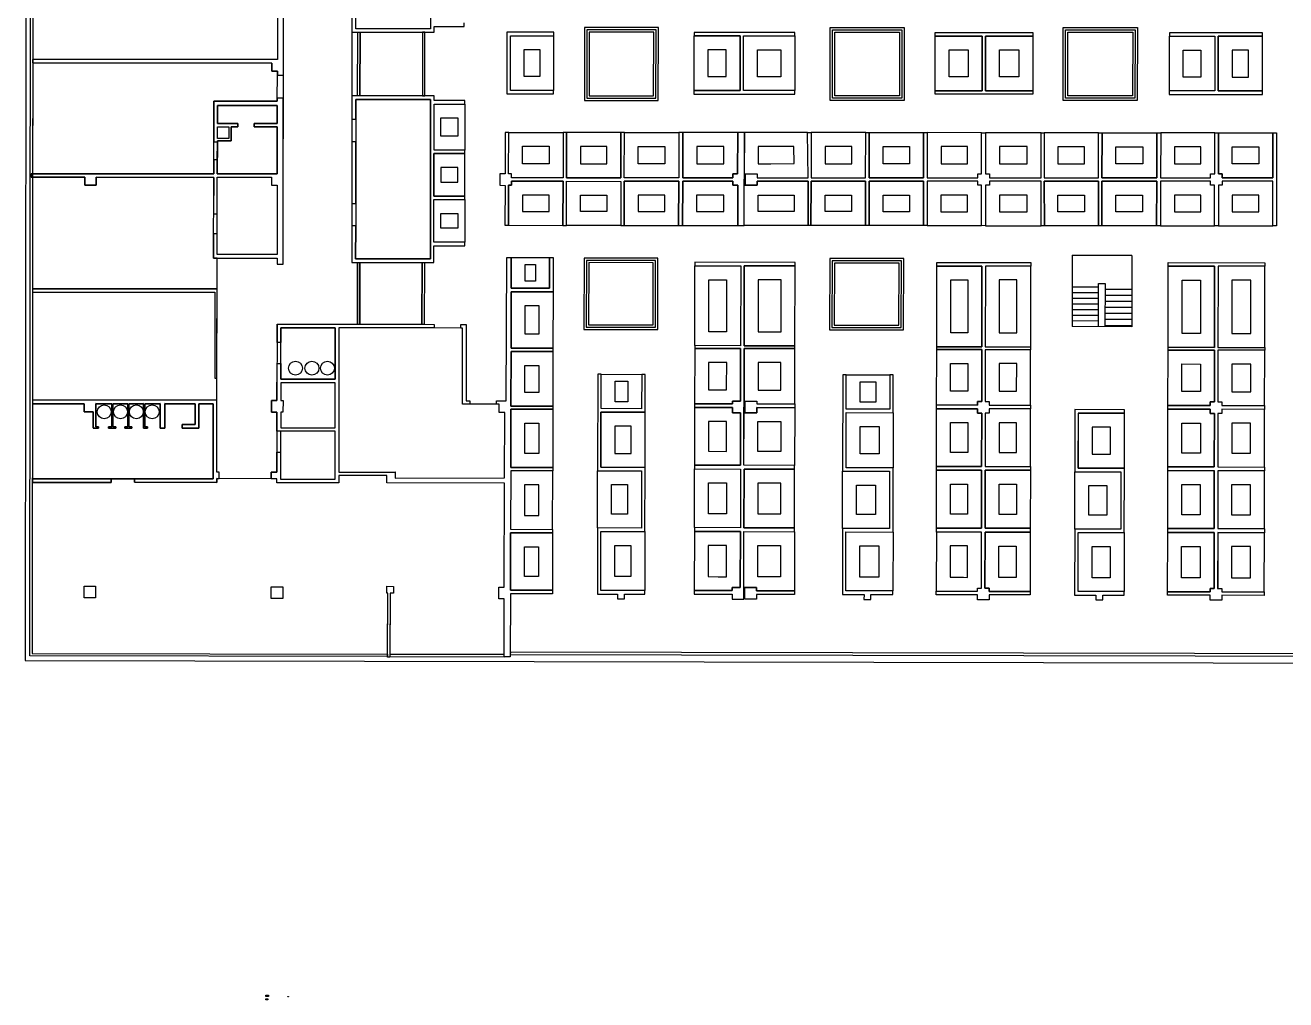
# Model space of a CAD drawing. Header units: millimetres. Extents: x -730 to 9529, y 13 to 7264.
# Drawn here: x -730 to 4708, y 13 to 4218 of the extents above; entities that cross this region are included whole.
import ezdxf

# ---------------------------------------------------------------- set-up
doc = ezdxf.new("R2010")
doc.units = ezdxf.units.MM
for name, color, linetype in [('0_VOID', 7, 'Continuous'), ('Coffee', 3, 'Continuous'), ('Curtain wall', 4, 'Continuous'), ('Floor', 3, 'Continuous'), ('Furniture', 2, 'Continuous'), ('Labs', 5, 'Continuous'), ('Meeting rooms', 1, 'Continuous'), ('Offices', 1, 'Continuous'), ('Railings', 2, 'Continuous'), ('Stairs', 2, 'Continuous'), ('Storage', 40, 'Continuous'), ('Toilets', 40, 'Continuous'), ('Walls', 6, 'Continuous')]:
    doc.layers.add(name, color=color, linetype=linetype)

msp = doc.modelspace()

# ---------------------------------------------------------------- linework, layer by layer
at = {"layer": '0_VOID'}
for points in [[(714.3, 4187.6), (984.2, 4187), (983.6, 3912.7), (714, 3912.7)], [(1702.3, 3912.7), (1980.3, 3912.7), (1980.9, 4187.7), (1703, 4187.7)], [(3041.6, 4187.7), (3041, 3912.7), (2762.2, 3912.7), (2762.8, 4187.7)], [(3767.1, 4187.7), (4047.3, 4187.8), (4047, 3912.7), (3766.8, 3912.7)], [(982, 3194.4), (981.4, 2926.6), (712.9, 2926.9), (713.2, 3194.7)], [(1978.7, 3192.9), (1700.8, 3193.3), (1700.2, 2925.5), (1978.1, 2925.1)], [(3039.4, 3191.4), (2760.6, 3191.7), (2760, 2924), (3038.8, 2923.6)]]:
    msp.add_lwpolyline(points, close=True, dxfattribs=at)
at = {"layer": 'Coffee'}
msp.add_lwpolyline([(82.4, 3212.4), (83, 3561.1), (-423.5, 3561.9), (-423.6, 3526.9), (-473.6, 3526.9), (-473.5, 3561.5), (-698.2, 3561.9), (-698.6, 3080.4), (97.7, 3080.4), (97.7, 3212.4)], close=True, dxfattribs=at)
at = {"layer": 'Curtain wall'}
for points in [[(-697.3, 4543.7), (-700, 1507.2), (833.1, 1504.2), (833.1, 1494.2), (-710.1, 1497.3), (-707.3, 4543.8), (-697.3, 4543.8)], [(843.1, 1504.2), (843.1, 1494.2), (1336, 1493.3), (1336, 1503.3)]]:
    msp.add_lwpolyline(points, close=True, dxfattribs=at)
at = {"layer": 'Floor'}
msp.add_lwpolyline([(8428.4, 5953.2), (8159.2, 5953.2), (8159.2, 5639.7), (647.9, 5648.9), (647.9, 6956.2), (388.3, 6956), (388.3, 5584.2), (-726.4, 5585.9), (-730.1, 1477.3), (9519.2, 1457.3), (9528.5, 5577.4), (8430.6, 5578.3)], close=True, dxfattribs=at)
at = {"layer": 'Furniture'}
for points in [[(1362.8, 4172.4), (1549.4, 4172.4), (1549.4, 3936.3), (1362.8, 3936.3)], [(2154.4, 3936.5), (2353.9, 3936.5), (2353.9, 4171.7), (2154.4, 4171.7)], [(2368.9, 4171.7), (2589.2, 4171.7), (2589.2, 3935.5), (2368.9, 3935.5)], [(3397.6, 3935.1), (3195.6, 3935.1), (3195.6, 4171.1), (3397.6, 4171.1)], [(3412.9, 4170.9), (3615.8, 4170.9), (3615.8, 3934.8), (3412.9, 3934.8)], [(4205.3, 4170.4), (4401.2, 4170.4), (4401.2, 3934.2), (4205.3, 3934.2)], [(4416.2, 3934.2), (4607.2, 3934.2), (4607.2, 4170.1), (4416.2, 4170.1)], [(1422.8, 4112.4), (1489.4, 4112.4), (1489.4, 3996.3), (1422.8, 3996.3)], [(2214.4, 3996.5), (2293.9, 3996.5), (2293.9, 4111.7), (2214.4, 4111.7)], [(2428.9, 4111.7), (2529.2, 4111.7), (2529.2, 3995.5), (2428.9, 3995.5)], [(3337.6, 3995.1), (3255.6, 3995.1), (3255.6, 4111.1), (3337.6, 4111.1)], [(3472.9, 4110.9), (3555.8, 4110.9), (3555.8, 3994.8), (3472.9, 3994.8)], [(4265.3, 4110.4), (4341.2, 4110.4), (4341.2, 3994.2), (4265.3, 3994.2)], [(4476.2, 3994.2), (4547.2, 3994.2), (4547.2, 4110.1), (4476.2, 4110.1)], [(1166.3, 3678.9), (1033.3, 3678.9), (1033.3, 3877.6), (1166.3, 3877.6)], [(1136.3, 3738.9), (1063.3, 3738.9), (1063.3, 3817.6), (1136.3, 3817.6)], [(1355.5, 3755.4), (1590.5, 3755.3), (1590, 3559.4), (1367.1, 3559.4), (1367.1, 3576.9), (1355.1, 3576.9)], [(1605, 3559.4), (1839, 3559.4), (1839.5, 3755.1), (1605.5, 3755.2)], [(1854.5, 3755), (2089.5, 3754.9), (2089, 3559.4), (1854, 3559.4)], [(2321.9, 3576.9), (2343.1, 3576.9), (2343.5, 3754.7), (2106.5, 3754.9), (2106, 3559.4), (2321.9, 3559.4)], [(2372.1, 3754.7), (2371.9, 3576.9), (2426.9, 3576.8), (2426.9, 3559.4), (2646.9, 3559.4), (2645.1, 3754.3)], [(2660.5, 3559.4), (2895.1, 3559.4), (2895.5, 3754.3), (2660.5, 3754.3)], [(2910.5, 3754.3), (3145.1, 3754.3), (3145.1, 3559.4), (2910.5, 3559.4)], [(3160.5, 3754.1), (3160.1, 3559.4), (3379.6, 3559.1), (3379.6, 3576.9), (3395.1, 3576.9), (3395.2, 3753.9)], [(3412.4, 3753.9), (3412.4, 3576.9), (3429.6, 3576.9), (3429.6, 3559.4), (3643.5, 3559.4), (3652.1, 3559.4), (3652.4, 3753.8)], [(3664.6, 3559.4), (3899.6, 3559.4), (3899.8, 3753.6), (3665.1, 3753.7)], [(3915.1, 3753.6), (4150.8, 3753.4), (4150.6, 3559.4), (3914.6, 3559.4)], [(4168, 3753.4), (4167.7, 3559.4), (4383.2, 3559.4), (4383.3, 3576.9), (4400.8, 3576.9), (4401, 3753.2)], [(4651.8, 3559.4), (4433.3, 3559.4), (4433.3, 3576.9), (4416.8, 3576.9), (4416.9, 3753.2), (4651.8, 3753)], [(1032.9, 3480.4), (1166.3, 3480.2), (1166.3, 3663.9), (1033.2, 3664)], [(1415.4, 3695.4), (1530.4, 3695.3), (1530.2, 3619.5), (1427.2, 3619.7), (1415.2, 3619.7), (1415.2, 3636.9)], [(1665, 3619.4), (1779.5, 3619.4), (1779.5, 3695.1), (1665, 3695.1)], [(1914.5, 3695), (2029, 3695), (2029, 3619.4), (1914.5, 3619.4)], [(2283.2, 3619.2), (2283.2, 3636.9), (2283.4, 3694.7), (2166.5, 3694.8), (2166.5, 3619.3), (2262, 3619.2)], [(2432.1, 3694.6), (2432, 3636.8), (2432, 3619.9), (2486.9, 3619.9), (2586.3, 3620.9), (2585.6, 3694.4)], [(2720.5, 3619.4), (2835.5, 3619.4), (2835.5, 3694.3), (2720.5, 3694.3)], [(2970.5, 3694.3), (3085.1, 3694.3), (3085.1, 3619.4), (2970.5, 3619.4)], [(3220.5, 3694), (3220.5, 3619.4), (3319.6, 3619.4), (3335.1, 3619.4), (3335.1, 3636.9), (3335.2, 3694)], [(3472.4, 3693.9), (3472.4, 3636.9), (3472.4, 3619.4), (3489.6, 3619.4), (3592.2, 3619.4), (3592.2, 3693.8)], [(3724.6, 3619.4), (3839.8, 3619.4), (3839.8, 3693.6), (3724.6, 3693.6)], [(3975.1, 3693.6), (4090.6, 3693.6), (4090.6, 3619.4), (3975.1, 3619.4)], [(4228, 3693.3), (4228, 3619.3), (4323.3, 3619.2), (4340.8, 3619.2), (4340.8, 3636.9), (4340.8, 3693.3)], [(4591.8, 3619.4), (4493.3, 3619.4), (4476.8, 3619.4), (4476.8, 3636.8), (4476.9, 3693.2), (4591.8, 3693.2)], [(1063, 3540.3), (1136.3, 3540.3), (1136.3, 3603.9), (1063.1, 3603.9)], [(1367.1, 3544.4), (1367, 3526.9), (1355, 3526.9), (1354.5, 3354.4), (1589.5, 3354.2), (1589.9, 3544.4)], [(1605, 3544.4), (1839, 3543.8), (1838.9, 3354.1), (1604.5, 3354.2)], [(2089, 3544.4), (1854, 3544.4), (1853.5, 3354), (2088.5, 3353.9)], [(2105.5, 3353.9), (2344, 3353.7), (2344.3, 3526.9), (2321.8, 3526.9), (2321.9, 3544.4), (2106, 3544.4)], [(2371.8, 3526.9), (2426.8, 3526.9), (2426.9, 3544.4), (2646.9, 3544.4), (2646.6, 3353.5), (2371.6, 3353.7)], [(2660, 3545), (2895, 3544.4), (2894.5, 3353.3), (2659.5, 3353.5)], [(2910.2, 3544.4), (3145, 3544.4), (3144.5, 3353.1), (2910.2, 3353.1)], [(3160, 3544.4), (3159.9, 3353.1), (3394.5, 3353), (3394.5, 3526.9), (3379.6, 3526.9), (3379.6, 3544.4)], [(3652.1, 3544.4), (3429.6, 3544.7), (3429.6, 3526.9), (3412.1, 3526.9), (3412, 3352.9), (3651.9, 3352.6)], [(3664.6, 3544.4), (3899.6, 3544.4), (3899.1, 3352.6), (3666.4, 3352.8)], [(3914.6, 3544.4), (4150.6, 3544.4), (4150.1, 3352.4), (3914.6, 3352.4)], [(4167.7, 3544.4), (4167.6, 3352.4), (4400.5, 3352.2), (4400.7, 3526.9), (4383.2, 3526.9), (4383.2, 3544.4)], [(4433.2, 3544.4), (4433.2, 3526.9), (4416.8, 3526.9), (4416.6, 3352.2), (4651.6, 3352), (4651.8, 3544.4)], [(1427.1, 3484.4), (1415, 3484.4), (1414.9, 3466.8), (1414.9, 3414.2), (1529.5, 3414), (1529.5, 3484.4)], [(1665, 3484.4), (1778.5, 3484.4), (1778.5, 3414.1), (1665, 3414.1)], [(2029, 3484.4), (1913.5, 3484.4), (1913.5, 3414), (2029, 3414)], [(2166, 3484.8), (2165.9, 3413.8), (2284.1, 3413.7), (2284.2, 3466.9), (2284.2, 3484.5), (2261.8, 3484.5)], [(2431.8, 3466.9), (2431.8, 3484.4), (2486.8, 3484.4), (2586.7, 3484.4), (2586.6, 3413.6), (2431.7, 3413.8)], [(2720, 3484.4), (2834.5, 3484.4), (2834.5, 3413.3), (2720, 3413.3)], [(2970.2, 3484.4), (3084.5, 3484.4), (3084.5, 3413.1), (2970.2, 3413.1)], [(3219.9, 3484.4), (3219.7, 3413.1), (3334.5, 3413.1), (3334.5, 3466.9), (3334.5, 3484.4), (3319.6, 3484.4)], [(3592.1, 3484.5), (3489.6, 3484.6), (3472, 3484.6), (3472, 3466.9), (3472, 3412.9), (3592, 3412.8)], [(3724.6, 3484.4), (3839.1, 3484.4), (3839.1, 3412.6), (3724.6, 3412.6)], [(3974.6, 3484.4), (4090.1, 3484.4), (4090.1, 3412.4), (3974.6, 3412.4)], [(4227.7, 3484.4), (4227.6, 3412.3), (4340.5, 3412.3), (4340.5, 3467), (4340.5, 3484.4), (4323.2, 3484.4)], [(4493.2, 3484.4), (4476.7, 3484.4), (4476.7, 3466.8), (4476.7, 3412.2), (4591.7, 3412.1), (4591.7, 3484.4)], [(1033, 3465.2), (1165.9, 3465.2), (1165.9, 3281.4), (1033, 3281.4)], [(1063, 3405.2), (1135.9, 3405.2), (1135.9, 3341.4), (1063, 3341.4)], [(1366.1, 3216.1), (1531.9, 3215.8), (1531.6, 3082.8), (1365.9, 3083.1)], [(1426.1, 3186), (1471.8, 3185.9), (1471.7, 3112.9), (1425.9, 3113)], [(2158.6, 3179.8), (2356.4, 3179.6), (2355.7, 2835.1), (2157.9, 2835.6)], [(2371, 2835.1), (2589.9, 2834.6), (2590.6, 3179.3), (2371.4, 3179.7)], [(3202.5, 3178.9), (3396.6, 3178.9), (3396.2, 2830.1), (3201.8, 2830.4)], [(3411.2, 2829.9), (3607.5, 2830.1), (3607.5, 3178.8), (3411.6, 3178.9)], [(4200.2, 3178.4), (4400.1, 3178.2), (4399.8, 2827.9), (4199.5, 2828.3)], [(4414.8, 2827.9), (4616.5, 2827.5), (4617, 3178.1), (4415.3, 3178.2)], [(2218.6, 3119.8), (2295.7, 3119.8), (2295.7, 2895.1), (2218.6, 2895.1)], [(2431, 2895.1), (2530.6, 2895.1), (2530.6, 3119.3), (2431, 3119.3)], [(3262.5, 3118.9), (3336.2, 3118.9), (3336.2, 2890.1), (3262.5, 2890.1)], [(3471.2, 2890.1), (3547.5, 2890.1), (3547.5, 3118.8), (3471.2, 3118.8)], [(4260.2, 3117.7), (4339.8, 3117.7), (4339.8, 2887.9), (4260.2, 2887.9)], [(4474.8, 2887.9), (4557, 2887.9), (4557, 3118.1), (4474.8, 3118.1)], [(1546.2, 2824.6), (1366, 2825), (1366, 3067.9), (1546.6, 3067.7)], [(1486.2, 2884.6), (1426, 2884.6), (1426, 3007.9), (1486.2, 3007.9)], [(1365.7, 2810), (1546.1, 2809.6), (1545.7, 2573.6), (1365.3, 2574)], [(2355.9, 2823.1), (2157.9, 2823.4), (2157.5, 2584.5), (2320.6, 2584.1), (2320.7, 2595.8), (2355.6, 2595.7)], [(2370.9, 2823.1), (2370.7, 2595.7), (2425.7, 2595.6), (2425.6, 2583.9), (2589.5, 2583.6), (2589.9, 2822.6)], [(3395.9, 2594.2), (3378.4, 2594.2), (3378.4, 2579), (3201.4, 2579.3), (3201.8, 2818.3), (3396.2, 2818)], [(3411.2, 2817.8), (3410.9, 2594.2), (3428.4, 2594.2), (3428.4, 2578.9), (3606.4, 2578.5), (3606.8, 2817.5)], [(4199.5, 2816.3), (4400, 2815.9), (4399.5, 2592.8), (4382, 2592.8), (4382, 2577.1), (4199.1, 2577.3)], [(1425.7, 2750), (1485.7, 2750), (1485.7, 2633.6), (1425.7, 2633.6)], [(2295.9, 2763.2), (2217.8, 2763.3), (2217.6, 2644.4), (2260.7, 2644.3), (2295.7, 2644.3), (2295.7, 2655.8)], [(2430.9, 2762.9), (2430.9, 2655.6), (2430.9, 2643.9), (2485.7, 2643.8), (2529.6, 2643.7), (2529.9, 2762.7)], [(3336, 2654.3), (3336, 2639.1), (3318.5, 2639.1), (3261.5, 2639.2), (3261.7, 2758.2), (3336.1, 2758.1)], [(3471.1, 2757.7), (3471, 2654.1), (3471, 2638.8), (3488.4, 2638.8), (3546.5, 2638.7), (3546.7, 2757.6)], [(4259.4, 2756.2), (4339.7, 2756), (4339.6, 2652.9), (4339.6, 2637.2), (4322.1, 2637.2), (4259.2, 2637.3)], [(4474.9, 2652.6), (4474.9, 2636.7), (4492.1, 2636.7), (4556.2, 2636.6), (4556.4, 2755.6), (4474.8, 2755.8)], [(1754.4, 2711.7), (1929.3, 2711.4), (1929, 2563.4), (1754, 2563.7)], [(1814.4, 2681.7), (1869, 2681.7), (1869, 2593.4), (1814.4, 2593.4)], [(2811.6, 2709.6), (2999.5, 2709.2), (2999.2, 2561.2), (2811.3, 2561.6)], [(2871.5, 2679.6), (2939.2, 2679.6), (2939.2, 2591.2), (2871.5, 2591.2)], [(1364.8, 2561), (1545.7, 2560.6), (1545.2, 2309.6), (1364.3, 2310)], [(2157.4, 2568.5), (2157, 2319.5), (2355.1, 2319.1), (2355.6, 2545.7), (2320.6, 2545.8), (2320.6, 2568.1)], [(2589.4, 2567.6), (2589, 2318.6), (2370.3, 2319.1), (2370.6, 2545.7), (2425.6, 2545.6), (2425.6, 2567.9)], [(3428.4, 2562.9), (3428.4, 2544.2), (3410.9, 2544.2), (3410.6, 2313.9), (3605.9, 2313.6), (3606.3, 2562.5)], [(4382, 2542.8), (4399.5, 2542.8), (4399, 2311.9), (4198.6, 2312.3), (4199, 2561.3), (4382, 2561)], [(4414.2, 2311.9), (4615.6, 2311.5), (4616, 2560.5), (4432, 2560.9), (4432, 2542.7), (4414.5, 2542.7)], [(1944, 2548.3), (1753.6, 2548.7), (1753.6, 2310.7), (1943.6, 2310.3)], [(2217.3, 2508.3), (2217.1, 2379.4), (2295.3, 2379.2), (2295.5, 2485.8), (2295.5, 2508.2), (2260.5, 2508.2)], [(2529.3, 2507.7), (2529.1, 2378.7), (2430.3, 2378.9), (2430.3, 2485.6), (2430.3, 2507.9), (2485.5, 2507.8)], [(2811.3, 2546.6), (3014.2, 2546.2), (3013.9, 2308.2), (2810.8, 2308.6)], [(3261.2, 2503.2), (3318.3, 2503.1), (3335.8, 2503.1), (3335.8, 2484.3), (3335.6, 2374.2), (3261, 2374.4)], [(3488.3, 2502.8), (3470.8, 2502.8), (3470.8, 2484.1), (3470.6, 2373.8), (3545.9, 2373.7), (3545.9, 2502.7)], [(3812.5, 2306.5), (4011.9, 2306.5), (4011.9, 2544.1), (3812.5, 2544.1)], [(1424.8, 2501), (1485.2, 2501), (1485.2, 2369.6), (1424.8, 2369.6)], [(1884, 2488.3), (1813.6, 2488.3), (1813.6, 2370.7), (1884, 2370.7)], [(2871.3, 2486.6), (2953.9, 2486.6), (2953.9, 2368.2), (2871.3, 2368.2)], [(3872.5, 2366.5), (3951.9, 2366.5), (3951.9, 2484.1), (3872.5, 2484.1)], [(4339.4, 2501), (4339.4, 2482.8), (4339.1, 2372), (4258.7, 2372.2), (4258.9, 2501.2), (4321.9, 2501.1)], [(4474.3, 2371.8), (4555.7, 2371.6), (4555.9, 2500.6), (4491.9, 2500.7), (4474.4, 2500.8), (4474.4, 2482.7)], [(1545.2, 2294.6), (1364.2, 2295), (1363.7, 2043), (1544.7, 2042.6)], [(1738.6, 2295.7), (1928.5, 2295.4), (1928, 2048.4), (1738.1, 2048.7)], [(2157, 2303.5), (2355.3, 2303.1), (2355, 2050.1), (2156.5, 2050.5)], [(2370, 2049.6), (2588.5, 2049.6), (2589, 2302.6), (2370.5, 2303.1)], [(2795.8, 2293.6), (2998.8, 2293.2), (2998.3, 2046.2), (2795.3, 2046.6)], [(3395.2, 2048.1), (3200.4, 2048.4), (3200.8, 2298.4), (3395.6, 2298)], [(3410.6, 2297.9), (3605.8, 2297.5), (3605.4, 2047.5), (3410.6, 2047.9)], [(3797.9, 2291.6), (3995.9, 2291.6), (3995.9, 2044.2), (3797.9, 2044.2)], [(4198.6, 2296.3), (4398.9, 2296.3), (4398.9, 2045.9), (4198.6, 2045.9)], [(4413.9, 2045.9), (4615.6, 2045.9), (4615.6, 2295.5), (4413.9, 2295.5)], [(1485.2, 2234.3), (1423.7, 2234.3), (1423.7, 2103), (1485.2, 2103)], [(1798.6, 2235.7), (1868, 2235.7), (1868, 2108.4), (1798.6, 2108.4)], [(2217, 2243.5), (2295, 2243.5), (2295, 2110.1), (2217, 2110.1)], [(2430, 2109.6), (2529, 2109.6), (2529, 2242.6), (2430, 2242.6)], [(2855.8, 2233.6), (2938.3, 2233.6), (2938.3, 2106.2), (2855.8, 2106.2)], [(3335.2, 2108), (3260.8, 2108), (3260.8, 2238.4), (3335.2, 2238.4)], [(3470.6, 2237.9), (3545.4, 2237.9), (3545.4, 2107.5), (3470.6, 2107.5)], [(3857.9, 2231.6), (3935.9, 2231.6), (3935.9, 2104.2), (3857.9, 2104.2)], [(4258.6, 2236.3), (4338.9, 2236.3), (4338.9, 2105.9), (4258.6, 2105.9)], [(4473.9, 2105.9), (4555.6, 2105.9), (4555.6, 2235.5), (4473.9, 2235.5)], [(1363.5, 2028.1), (1544.7, 2027.6), (1544.3, 1779.9), (1363.1, 1780.3)], [(1753.4, 2033.7), (1943.1, 2033.3), (1942.6, 1779.3), (1752.9, 1779.7)], [(2156.5, 2033.5), (2156, 1778.9), (2319.6, 1778.6), (2319.6, 1791.6), (2354.6, 1791.5), (2354.9, 2033.1)], [(2369.9, 2033.1), (2588.5, 2032.6), (2588, 1778), (2424.6, 1778.3), (2424.6, 1791.3), (2369.6, 1791.5)], [(2810.4, 2031.6), (3013.3, 2031.2), (3012.8, 1777.2), (2809.8, 1777.6)], [(3200.4, 2031.4), (3199.8, 1776.8), (3377.4, 1776.4), (3377.4, 1789.4), (3394.9, 1789.4), (3395.2, 2031)], [(3410.2, 2030.9), (3605.4, 2030.5), (3604.9, 1774.9), (3427.4, 1775.3), (3427.4, 1789.3), (3409.9, 1789.3)], [(3812, 2029.5), (4010.5, 2029.5), (4010.5, 1774.1), (3812, 1774.1)], [(4615.1, 2028.5), (4413.8, 2028.5), (4413.4, 1787.3), (4431, 1787.3), (4431, 1773.3), (4614.6, 1772.9)], [(1423.6, 1968), (1484.3, 1968), (1484.3, 1839.1), (1423.6, 1839.1)], [(1813.4, 1973.7), (1882.6, 1973.7), (1882.6, 1839.3), (1813.4, 1839.3)], [(2216.4, 1973.4), (2216.1, 1838.8), (2259.7, 1838.7), (2294.6, 1838.6), (2294.7, 1851.8), (2294.9, 1973.2)], [(2429.9, 1972.9), (2528.4, 1972.7), (2528.1, 1838.1), (2484.7, 1838.1), (2429.7, 1838.2), (2429.7, 1851.3)], [(2870.4, 1971.6), (2952.8, 1971.6), (2952.8, 1837.2), (2870.4, 1837.2)], [(3260.2, 1971.2), (3260, 1836.3), (3317.5, 1835.9), (3335, 1835.7), (3335, 1849.5), (3335.3, 1971.1)], [(3470.1, 1970.8), (3545.2, 1970.7), (3545, 1835.1), (3487.5, 1835.2), (3470, 1835.2), (3470, 1849.2)], [(3872, 1969.5), (3950.5, 1969.5), (3950.5, 1834.1), (3872, 1834.1)], [(4258, 1969.2), (4338.7, 1969), (4338.5, 1847.5), (4338.4, 1833.5), (4321.1, 1833.5), (4257.7, 1833.6)], [(4555, 1968.5), (4473.7, 1968.5), (4473.5, 1847.2), (4473.5, 1833.2), (4491.1, 1833.2), (4554.7, 1833)]]:
    msp.add_lwpolyline(points, close=True, dxfattribs=at)
msp.add_lwpolyline([(4414.5, 2592.7), (4432, 2592.7), (4432, 2576.9), (4616.1, 2576.5), (4616.5, 2815.5), (4414.8, 2815.9), (4414.9, 2592.7)], dxfattribs=at)
for points in [[(3201.3, 2563.4), (3378.4, 2563), (3378.4, 2544.2), (3395.9, 2544.2), (3395.6, 2314.1), (3200.9, 2314.5), (3201.3, 2563.4, -0.998174)], [(4198.1, 2029.3), (4398.8, 2028.9), (4398.4, 1787.3), (4381.1, 1787.4), (4381, 1773.4), (4197.6, 1773.7), (4198.1, 2029.3, -0.998174)]]:
    msp.add_lwpolyline(points, format="xyb", dxfattribs=at)
at = {"layer": 'Labs'}
for points in [[(316.3, 13.4), (308.4, 13.4), (308.4, 18.1), (316.3, 18.1), (316.3, 14.4)], [(314.2, 32.7), (319, 32.7), (319, 28.1), (308.5, 28.1), (308.5, 32.8), (310.7, 32.8), (310.7, 32.7), (312.6, 32.7)], [(402.8, 28.3), (405.3, 28.3), (405.3, 25.6), (402.8, 25.6)]]:
    msp.add_lwpolyline(points, close=True, dxfattribs=at)
at = {"layer": 'Meeting rooms'}
for points in [[(1362.8, 4172.4), (1549.4, 4172.4), (1549.4, 3936.3), (1362.8, 3936.3)], [(2154.4, 3936.5), (2353.9, 3936.5), (2353.9, 4171.7), (2154.4, 4171.7)], [(2368.9, 4171.7), (2589.2, 4171.7), (2589.2, 3935.5), (2368.9, 3935.5)], [(3397.6, 3935.1), (3195.6, 3935.1), (3195.6, 4171.1), (3397.6, 4171.1)], [(3412.9, 4170.9), (3615.8, 4170.9), (3615.8, 3934.8), (3412.9, 3934.8)], [(4205.3, 4170.4), (4401.2, 4170.4), (4401.2, 3934.2), (4205.3, 3934.2)], [(4416.2, 3934.2), (4607.2, 3934.2), (4607.2, 4170.1), (4416.2, 4170.1)], [(1166.3, 3678.9), (1033.3, 3678.9), (1033.3, 3877.6), (1166.3, 3877.6)], [(1355.5, 3755.4), (1590.5, 3755.3), (1590, 3559.4), (1367.1, 3559.4), (1367.1, 3576.9), (1355.1, 3576.9)], [(1605, 3559.4), (1839, 3559.4), (1839.5, 3755.1), (1605.5, 3755.2)], [(1854.5, 3755), (2089.5, 3754.9), (2089, 3559.4), (1854, 3559.4)], [(2321.9, 3576.9), (2343.1, 3576.9), (2343.5, 3754.7), (2106.5, 3754.9), (2106, 3559.4), (2321.9, 3559.4)], [(2372.1, 3754.7), (2371.9, 3576.9), (2426.9, 3576.8), (2426.9, 3559.4), (2646.9, 3559.4), (2645.1, 3754.3)], [(2660.5, 3559.4), (2895.1, 3559.4), (2895.5, 3754.3), (2660.5, 3754.3)], [(2910.5, 3754.3), (3145.1, 3754.3), (3145.1, 3559.4), (2910.5, 3559.4)], [(3160.5, 3754.1), (3160.1, 3559.4), (3379.6, 3559.1), (3379.6, 3576.9), (3395.1, 3576.9), (3395.2, 3753.9)], [(3412.4, 3753.9), (3412.4, 3576.9), (3429.6, 3576.9), (3429.6, 3559.4), (3643.5, 3559.4), (3652.1, 3559.4), (3652.4, 3753.8)], [(3664.6, 3559.4), (3899.6, 3559.4), (3899.8, 3753.6), (3665.1, 3753.7)], [(3915.1, 3753.6), (4150.8, 3753.4), (4150.6, 3559.4), (3914.6, 3559.4)], [(4168, 3753.4), (4167.7, 3559.4), (4383.2, 3559.4), (4383.3, 3576.9), (4400.8, 3576.9), (4401, 3753.2)], [(4651.8, 3559.4), (4433.3, 3559.4), (4433.3, 3576.9), (4416.8, 3576.9), (4416.9, 3753.2), (4651.8, 3753)], [(1032.9, 3480.4), (1166.3, 3480.2), (1166.3, 3663.9), (1033.2, 3664)], [(1367.1, 3544.4), (1367, 3526.9), (1355, 3526.9), (1354.5, 3354.4), (1589.5, 3354.2), (1589.9, 3544.4)], [(1605, 3544.4), (1839, 3543.8), (1838.9, 3354.1), (1604.5, 3354.2)], [(2089, 3544.4), (1854, 3544.4), (1853.5, 3354), (2088.5, 3353.9)], [(2105.5, 3353.9), (2344, 3353.7), (2344.3, 3526.9), (2321.8, 3526.9), (2321.9, 3544.4), (2106, 3544.4)], [(2371.8, 3526.9), (2426.8, 3526.9), (2426.9, 3544.4), (2646.9, 3544.4), (2646.6, 3353.5), (2371.6, 3353.7)], [(2660, 3545), (2895, 3544.4), (2894.5, 3353.3), (2659.5, 3353.5)], [(2910.2, 3544.4), (3145, 3544.4), (3144.5, 3353.1), (2910.2, 3353.1)], [(3160, 3544.4), (3159.9, 3353.1), (3394.5, 3353), (3394.5, 3526.9), (3379.6, 3526.9), (3379.6, 3544.4)], [(3652.1, 3544.4), (3429.6, 3544.7), (3429.6, 3526.9), (3412.1, 3526.9), (3412, 3352.9), (3651.9, 3352.6)], [(3664.6, 3544.4), (3899.6, 3544.4), (3899.1, 3352.6), (3666.4, 3352.8)], [(3914.6, 3544.4), (4150.6, 3544.4), (4150.1, 3352.4), (3914.6, 3352.4)], [(4167.7, 3544.4), (4167.6, 3352.4), (4400.5, 3352.2), (4400.7, 3526.9), (4383.2, 3526.9), (4383.2, 3544.4)], [(4433.2, 3544.4), (4433.2, 3526.9), (4416.8, 3526.9), (4416.6, 3352.2), (4651.6, 3352), (4651.8, 3544.4)], [(1033, 3465.2), (1165.9, 3465.2), (1165.9, 3281.4), (1033, 3281.4)], [(1366.1, 3216.1), (1531.9, 3215.8), (1531.6, 3082.8), (1365.9, 3083.1)], [(2158.6, 3179.8), (2356.4, 3179.6), (2355.7, 2835.1), (2157.9, 2835.6)], [(2371, 2835.1), (2589.9, 2834.6), (2590.6, 3179.3), (2371.4, 3179.7)], [(3202.5, 3178.9), (3396.6, 3178.9), (3396.2, 2830.1), (3201.8, 2830.4)], [(3411.2, 2829.9), (3607.5, 2830.1), (3607.5, 3178.8), (3411.6, 3178.9)], [(4200.2, 3178.4), (4400.1, 3178.2), (4399.8, 2827.9), (4199.5, 2828.3)], [(4414.8, 2827.9), (4616.5, 2827.5), (4617, 3178.1), (4415.3, 3178.2)], [(1546.2, 2824.6), (1366, 2825), (1366, 3067.9), (1546.6, 3067.7)], [(1365.7, 2810), (1546.1, 2809.6), (1545.7, 2573.6), (1365.3, 2574)], [(2355.9, 2823.1), (2157.9, 2823.4), (2157.5, 2584.5), (2320.6, 2584.1), (2320.7, 2595.8), (2355.6, 2595.7)], [(2370.9, 2823.1), (2370.7, 2595.7), (2425.7, 2595.6), (2425.6, 2583.9), (2589.5, 2583.6), (2589.9, 2822.6)], [(3395.9, 2594.2), (3378.4, 2594.2), (3378.4, 2579), (3201.4, 2579.3), (3201.8, 2818.3), (3396.2, 2818)], [(3411.2, 2817.8), (3410.9, 2594.2), (3428.4, 2594.2), (3428.4, 2578.9), (3606.4, 2578.5), (3606.8, 2817.5)], [(4199.5, 2816.3), (4400, 2815.9), (4399.5, 2592.8), (4382, 2592.8), (4382, 2577.1), (4199.1, 2577.3)], [(1754.4, 2711.7), (1929.3, 2711.4), (1929, 2563.4), (1754, 2563.7)], [(2811.6, 2709.6), (2999.5, 2709.2), (2999.2, 2561.2), (2811.3, 2561.6)], [(1364.8, 2561), (1545.7, 2560.6), (1545.2, 2309.6), (1364.3, 2310)], [(2157.4, 2568.5), (2157, 2319.5), (2355.1, 2319.1), (2355.6, 2545.7), (2320.6, 2545.8), (2320.6, 2568.1)], [(2589.4, 2567.6), (2589, 2318.6), (2370.3, 2319.1), (2370.6, 2545.7), (2425.6, 2545.6), (2425.6, 2567.9)], [(3428.4, 2562.9), (3428.4, 2544.2), (3410.9, 2544.2), (3410.6, 2313.9), (3605.9, 2313.6), (3606.3, 2562.5)], [(4382, 2542.8), (4399.5, 2542.8), (4399, 2311.9), (4198.6, 2312.3), (4199, 2561.3), (4382, 2561)], [(4414.2, 2311.9), (4615.6, 2311.5), (4616, 2560.5), (4432, 2560.9), (4432, 2542.7), (4414.5, 2542.7)], [(1944, 2548.3), (1753.6, 2548.7), (1753.6, 2310.7), (1943.6, 2310.3)], [(2811.3, 2546.6), (3014.2, 2546.2), (3013.9, 2308.2), (2810.8, 2308.6)], [(3812.5, 2306.5), (4011.9, 2306.5), (4011.9, 2544.1), (3812.5, 2544.1)], [(1545.2, 2294.6), (1364.2, 2295), (1363.7, 2043), (1544.7, 2042.6)], [(1738.6, 2295.7), (1928.5, 2295.4), (1928, 2048.4), (1738.1, 2048.7)], [(2157, 2303.5), (2355.3, 2303.1), (2355, 2050.1), (2156.5, 2050.5)], [(2370, 2049.6), (2588.5, 2049.6), (2589, 2302.6), (2370.5, 2303.1)], [(2795.8, 2293.6), (2998.8, 2293.2), (2998.3, 2046.2), (2795.3, 2046.6)], [(3395.2, 2048.1), (3200.4, 2048.4), (3200.8, 2298.4), (3395.6, 2298)], [(3410.6, 2297.9), (3605.8, 2297.5), (3605.4, 2047.5), (3410.6, 2047.9)], [(3797.9, 2291.6), (3995.9, 2291.6), (3995.9, 2044.2), (3797.9, 2044.2)], [(4198.6, 2296.3), (4398.9, 2296.3), (4398.9, 2045.9), (4198.6, 2045.9)], [(4413.9, 2045.9), (4615.6, 2045.9), (4615.6, 2295.5), (4413.9, 2295.5)], [(1363.5, 2028.1), (1544.7, 2027.6), (1544.3, 1779.9), (1363.1, 1780.3)], [(1753.4, 2033.7), (1943.1, 2033.3), (1942.6, 1779.3), (1752.9, 1779.7)], [(2156.5, 2033.5), (2156, 1778.9), (2319.6, 1778.6), (2319.6, 1791.6), (2354.6, 1791.5), (2354.9, 2033.1)], [(2369.9, 2033.1), (2588.5, 2032.6), (2588, 1778), (2424.6, 1778.3), (2424.6, 1791.3), (2369.6, 1791.5)], [(2810.4, 2031.6), (3013.3, 2031.2), (3012.8, 1777.2), (2809.8, 1777.6)], [(3200.4, 2031.4), (3199.8, 1776.8), (3377.4, 1776.4), (3377.4, 1789.4), (3394.9, 1789.4), (3395.2, 2031)], [(3410.2, 2030.9), (3605.4, 2030.5), (3604.9, 1774.9), (3427.4, 1775.3), (3427.4, 1789.3), (3409.9, 1789.3)], [(3812, 2029.5), (4010.5, 2029.5), (4010.5, 1774.1), (3812, 1774.1)], [(4615.1, 2028.5), (4413.8, 2028.5), (4413.4, 1787.3), (4431, 1787.3), (4431, 1773.3), (4614.6, 1772.9)]]:
    msp.add_lwpolyline(points, close=True, dxfattribs=at)
msp.add_lwpolyline([(4414.5, 2592.7), (4432, 2592.7), (4432, 2576.9), (4616.1, 2576.5), (4616.5, 2815.5), (4414.8, 2815.9), (4414.9, 2592.7)], dxfattribs=at)
for points in [[(3201.3, 2563.4), (3378.4, 2563), (3378.4, 2544.2), (3395.9, 2544.2), (3395.6, 2314.1), (3200.9, 2314.5), (3201.3, 2563.4, -0.998174)], [(4198.1, 2029.3), (4398.8, 2028.9), (4398.4, 1787.3), (4381.1, 1787.4), (4381, 1773.4), (4197.6, 1773.7), (4198.1, 2029.3, -0.998174)]]:
    msp.add_lwpolyline(points, format="xyb", dxfattribs=at)
at = {"layer": 'Offices'}
for points in [[(105.9, 2261.7), (105.9, 2289.7), (96.4, 2289.7), (96.9, 2599.7), (97.1, 2694.7), (97.7, 3212.4), (356.7, 3212.4), (356.6, 3186.4), (382.6, 3186.4), (385, 5346.7), (680.5, 5346.7), (679.5, 4187.7), (679, 3912.7), (678.2, 3194.7), (703.2, 3194.7), (702.9, 2927), (356.3, 2927.2), (356, 2598.6), (332, 2598.6), (331.9, 2548.6), (355.9, 2548.6), (355.6, 2289.1), (331.6, 2289.2), (331.6, 2261.3)], [(1019.5, 4898.3), (1018.7, 4202.7), (696, 4203), (696.3, 4527.3), (734.7, 4527.3), (734.7, 4577.3), (697.7, 4577.3), (697.9, 4898.6)], [(358, 4002.7), (358, 4019.7), (333.5, 4019.7), (333.6, 4053.6), (-697.7, 4054.7), (-698.2, 3576.9), (83, 3576.9), (83.5, 3889.6), (357.4, 3889.6), (357.4, 3902.7)], [(695.5, 3449), (695.4, 3352), (695.3, 3209.6), (1017.6, 3209.3), (1018.4, 3897.7), (695.5, 3897.7), (695.5, 3812), (695.8, 3714)], [(607.2, 2675.3), (372.1, 2675.3), (372, 2598.6), (382, 2598.6), (381.9, 2548.6), (371.9, 2548.6), (371.9, 2480.9), (607.2, 2480.9)], [(607.2, 2465.9), (371.8, 2466.1), (371.6, 2259), (607.2, 2259)], [(96.4, 2245.1), (-259.1, 2245.7), (-259.1, 2260.7), (-359.1, 2260.7), (-359.1, 2245), (-699.4, 2245.5), (-700, 1507.2), (833.1, 1504.2), (833.6, 1768.1), (829.5, 1768.1), (829.6, 1797.1), (859.1, 1797), (859, 1768), (843.6, 1768.1), (843.1, 1504.2), (1336, 1503.3), (1336.5, 1743.6), (1313, 1743.6), (1313.1, 1793.6), (1336.6, 1793.6), (1337.6, 2242.1), (830.1, 2243), (830.5, 2274.7), (622.2, 2274.7), (622.2, 2243.4), (355.6, 2243.7), (355.6, 2261.2), (96.4, 2261.7)], [(-426.4, 1797.3), (-426.4, 1747.2), (-476.4, 1747.2), (-476.4, 1797.3)], [(381, 1795.5), (381, 1745.2), (331.1, 1745.2), (331.1, 1795.5)]]:
    msp.add_lwpolyline(points, close=True, dxfattribs=at)
msp.add_lwpolyline([(98.6, 3637), (98.7, 3714)], dxfattribs=at)
at = {"layer": 'Railings'}
for points in [[(1362.5, 1503.2), (9489.2, 1487.4), (9497.3, 5033.2), (9487.3, 5033.2), (9479.3, 1497.4), (1362.6, 1513.2)], [(1682.3, 3892.7), (2000.3, 3892.7), (2001, 4207.7), (1683, 4207.7)], [(1692.3, 3902.7), (1990.3, 3902.7), (1990.9, 4197.7), (1693, 4197.7)], [(3061.7, 4207.7), (3061, 3892.7), (2742.1, 3892.7), (2742.8, 4207.7)], [(3051.6, 4197.7), (3051, 3902.7), (2752.2, 3902.7), (2752.8, 4197.7)], [(3747.1, 4207.7), (4067.3, 4207.8), (4067, 3892.7), (3746.8, 3892.7)], [(3757.1, 4197.7), (4057.3, 4197.8), (4057, 3902.7), (3756.8, 3902.7)], [(1998.8, 3212.8), (1680.8, 3213.3), (1680.1, 2905.5), (1998.1, 2905.1)], [(3059.5, 3211.3), (2740.6, 3211.8), (2740, 2904), (3058.8, 2903.6)], [(1988.7, 3202.8), (1690.8, 3203.3), (1690.1, 2915.5), (1988.1, 2915.1)], [(3049.4, 3201.3), (2750.6, 3201.8), (2750, 2914), (3048.8, 2913.6)]]:
    msp.add_lwpolyline(points, close=True, dxfattribs=at)
at = {"layer": 'Stairs'}
for p, q in [((3786, 3225.4), (3785.6, 2917.4)), ((4044, 3224.9), (4043.6, 2916.9)), ((3900, 2917.2), (3900.3, 3103.2)), ((3900.3, 3103.2), (3927.9, 3103.1)), ((3927.9, 3103.1), (3927.6, 2917.1)), ((3900.3, 3062.9), (3785.7, 3063.1)), ((3900.3, 3087.2), (3785.8, 3087.4)), ((3927.9, 3079.1), (4043.8, 3078.9)), ((3927.9, 3053.1), (4043.8, 3052.9)), ((3900.2, 3014.3), (3785.6, 3014.6)), ((3900.2, 3038.6), (3785.7, 3038.8)), ((3927.8, 3027.1), (4043.8, 3026.9)), ((3927.8, 3001.1), (4043.7, 3000.9)), ((3900.1, 2965.7), (3785.5, 2966)), ((3900, 2941.5), (3785.5, 2941.7)), ((3900.1, 2990), (3785.6, 2990.3)), ((3927.7, 2975.1), (4043.7, 2974.9)), ((3927.7, 2949.1), (4043.7, 2948.9)), ((4043.6, 2916.9), (3785.4, 2917.4)), ((3927.6, 2923.1), (4043.6, 2922.9))]:
    msp.add_line(p, q, dxfattribs=at)
msp.add_lwpolyline([(3786, 3225.4), (4044, 3225.1)], dxfattribs=at)
at = {"layer": 'Storage'}
msp.add_lwpolyline([(98.5, 3561.9), (333, 3561.6), (333, 3526.9), (357, 3526.9), (356.7, 3228.4), (97.9, 3228.8)], close=True, dxfattribs=at)
at = {"layer": 'Toilets'}
for points in [[(357.3, 3779), (257.8, 3779), (257.8, 3794), (357.3, 3794), (357.4, 3871.1), (99, 3871.4), (98.8, 3794), (187.8, 3794), (187.8, 3779), (158.8, 3779), (158.8, 3719), (98.8, 3719), (98.7, 3714), (98.5, 3576.9), (357.1, 3576.9)], [(372.3, 2912.3), (607.2, 2912.1), (607.2, 2690.3), (372.1, 2690.5)], [(622.3, 2911.5), (622.3, 2289.7), (865.4, 2290.6), (865.6, 2263.9), (1337.8, 2265.6), (1338.5, 2547.2), (1314.9, 2547.2), (1315, 2582.2), (1155.8, 2582.6), (1156.5, 2911.3)], [(-698.1, 2584.7), (-698.1, 2260.7), (80.9, 2260.7), (81.4, 2584.7), (18.4, 2584.7), (18.4, 2479.7), (-53.7, 2479.7), (-53.7, 2494.7), (3.3, 2494.7), (3.4, 2584.7), (-127.6, 2585.1), (-127.8, 2479.7), (-147.8, 2479.7), (-147.6, 2585.1), (-214.1, 2584.7), (-214.2, 2484.8), (-202.3, 2484.8), (-202.3, 2479.8), (-219.3, 2479.8), (-219.3, 2585.2), (-282.7, 2584.7), (-282.7, 2484.9), (-270.4, 2484.8), (-270.4, 2479.8), (-300.4, 2479.8), (-300.4, 2484.9), (-287.7, 2484.9), (-287.7, 2584.9), (-351.8, 2584.7), (-351.8, 2485), (-338.5, 2484.9), (-338.5, 2479.9), (-370.7, 2479.9), (-370.7, 2484.9), (-356.8, 2485), (-356.8, 2585), (-425.1, 2585.1), (-425.3, 2485.1), (-413.3, 2485.1), (-413.3, 2480), (-437.3, 2480.1), (-437.3, 2549.8), (-475.1, 2549.8), (-475.1, 2584.4)]]:
    msp.add_lwpolyline(points, close=True, dxfattribs=at)
for centre in [(435.5, 2737.9), (506.8, 2737.9), (573.5, 2737.9), (-389.1, 2549.5), (-318.8, 2549.5), (-250.7, 2549.5), (-182.6, 2549.5)]:
    msp.add_circle(centre, 30, dxfattribs=at)
at = {"layer": 'Walls'}
for points in [[(1019.5, 4898.3), (1018.7, 4202.7), (696, 4202.7), (696.2, 4355)], [(679.5, 4355), (679.5, 4187.7), (1033.8, 4187.3), (1033.9, 4212.7), (1163.4, 4212.6), (1163.4, 4227.6)], [(3195.6, 4186.1), (3616.1, 4185.6), (3616.1, 4170.8), (3412.9, 4170.9), (3412.6, 3934.9), (3615.8, 3934.7), (3615.8, 3919.8), (3195, 3920.1), (3195.1, 3935.1), (3397.6, 3934.9), (3397.9, 4170.9), (3195.6, 4171.1), (3195.6, 4186.1)]]:
    msp.add_lwpolyline(points, dxfattribs=at)
for points in [[(-698.8, 4069.8), (-698.8, 4054.7), (333.6, 4053.6), (333.5, 4019.7), (358, 4019.7), (358, 4002.7), (383.5, 4002.7), (384.2, 4577.3), (334.2, 4577.3), (334.1, 4542.3), (75.8, 4542.3), (75.8, 4549.3), (56.8, 4549.3), (56.8, 4542.3), (-128.4, 4542.5), (-128.4, 4527.3), (358.1, 4526.8), (357.6, 4069.8)], [(704, 3912.7), (704.3, 4187.6), (714.3, 4187.6), (714, 3912.7)], [(983.6, 3912.7), (993.6, 3912.7), (994.2, 4187.3), (984.2, 4187.3)], [(1550, 4187.3), (1347.8, 4187.5), (1347.5, 3921.4), (1549.4, 3921), (1549.4, 3936.3), (1362.6, 3936.5), (1362.8, 4172.4), (1549.9, 4172)], [(2154.9, 4186.8), (2154.9, 4171.8), (2353.9, 4171.7), (2353.7, 3935.7), (2154.4, 3936.1), (2154.3, 3920.8), (2589.2, 3919.9), (2589.2, 3935.5), (2368.7, 3935.7), (2368.9, 4171.7), (2589.8, 4171.2), (2589.8, 4186.5)], [(4607.2, 4185.1), (4205.3, 4185.4), (4205.3, 4170.4), (4401.5, 4170.2), (4401.2, 3934.2), (4205, 3934.4), (4205, 3919.4), (4607, 3919.1), (4607.1, 3934.1), (4416.2, 3934.2), (4416.5, 4170.2), (4607.2, 4170.1)], [(-704.1, 3576.9), (-704.1, 3561.9), (-473.5, 3561.5), (-473.6, 3526.9), (-423.6, 3526.9), (-423.5, 3561.9), (83, 3561.1), (82.7, 3404.4), (98.2, 3404.4), (98.5, 3561.9), (333, 3561.6), (333, 3526.9), (357, 3526.9), (356.7, 3228.4), (97.9, 3228.8), (98.1, 3317.4), (82.6, 3317.4), (82.4, 3212.4), (356.7, 3212.4), (356.6, 3186.4), (382.6, 3186.4), (382.6, 3902.7), (357.4, 3902.7), (357.4, 3889.6), (83.5, 3889.6), (83.2, 3714), (98.7, 3714), (98.8, 3719), (158.8, 3719), (158.8, 3779), (187.8, 3779), (187.8, 3794), (98.8, 3794), (99, 3871.4), (357.4, 3871.1), (357.3, 3794), (257.8, 3794), (257.8, 3779), (357.3, 3779), (357.1, 3576.9), (98.5, 3576.9), (98.6, 3637), (83.1, 3637), (83, 3576.9)], [(679, 3912.7), (678.9, 3812), (695.5, 3812), (695.5, 3897.7), (1018.4, 3897.7), (1017.6, 3209.3), (695.3, 3209.6), (695.4, 3352), (678.4, 3352), (678.4, 3194.7), (1032.8, 3194.3), (1032.8, 3266.5), (1165.8, 3266.1), (1165.9, 3281.4), (1032.9, 3281.5), (1033, 3465.2), (1166, 3465.1), (1166, 3480.1), (1032.9, 3480.4), (1033.2, 3664), (1166.3, 3663.9), (1166.3, 3678.9), (1036.6, 3678.9), (1033.3, 3679), (1033.4, 3877.7), (1166.4, 3877.6), (1166.5, 3892.6), (1033.4, 3892.7), (1033.4, 3912.7)], [(98.8, 3779), (148.8, 3779), (148.8, 3729), (98.8, 3729)], [(1355.5, 3755.4), (1340.5, 3755.4), (1340.1, 3576.9), (1317.1, 3576.9), (1317.1, 3526.9), (1340, 3526.8), (1339.5, 3354.4), (1354.5, 3354.4), (1355, 3526.9), (1367, 3526.9), (1367.1, 3544.4), (1589.9, 3544.4), (1589.5, 3354.2), (1604.5, 3354.2), (1605, 3544.4), (1839, 3543.8), (1838.9, 3354.1), (1853.5, 3354), (1854, 3544.4), (2089, 3544.4), (2088.5, 3353.9), (2105.5, 3353.9), (2106, 3544.4), (2321.9, 3544.4), (2321.8, 3526.9), (2344.3, 3526.9), (2344, 3353.7), (2371.6, 3353.7), (2372.1, 3754.7), (2343.5, 3754.7), (2343.1, 3576.9), (2321.9, 3576.9), (2321.9, 3559.4), (2106, 3559.4), (2106.5, 3754.9), (2089.5, 3754.9), (2089, 3559.4), (1854, 3559.4), (1854.5, 3755), (1839.5, 3755.1), (1839, 3559.4), (1605, 3559.4), (1605.5, 3755.2), (1590.5, 3755.3), (1590, 3559.4), (1367.1, 3559.4), (1367.1, 3576.9), (1355.1, 3576.9)], [(4666.9, 3753), (4666.9, 3352), (4651.6, 3352), (4651.8, 3544.4), (4433.2, 3544.4), (4433.2, 3526.9), (4416.8, 3526.9), (4416.6, 3352.2), (4400.5, 3352.2), (4400.7, 3526.9), (4383.2, 3526.9), (4383.2, 3544.4), (4167.7, 3544.4), (4167.6, 3352.4), (4150.1, 3352.4), (4150.6, 3544.4), (3914.6, 3544.4), (3914.5, 3352.6), (3899.1, 3352.6), (3899.6, 3544.4), (3664.6, 3544.4), (3666.4, 3352.8), (3651.9, 3352.6), (3652.1, 3544.4), (3429.6, 3544.7), (3429.6, 3526.9), (3412.1, 3526.9), (3412, 3352.9), (3394.5, 3353), (3394.5, 3526.9), (3379.6, 3526.9), (3379.6, 3544.4), (3160, 3544.4), (3159.9, 3353.1), (3144.5, 3353.1), (3145, 3544.4), (2910.2, 3544.4), (2910, 3353.3), (2894.5, 3353.3), (2895, 3544.4), (2660, 3545), (2659.5, 3353.5), (2646.6, 3353.5), (2646.9, 3544.4), (2426.9, 3544.4), (2426.9, 3526.9), (2376.8, 3526.9), (2376.9, 3576.9), (2426.9, 3576.8), (2426.9, 3559.4), (2646.9, 3559.4), (2645.1, 3754.3), (2660.5, 3754.3), (2660.5, 3559.4), (2895.1, 3559.4), (2895.5, 3754.3), (2910.5, 3754.3), (2910.5, 3559.4), (3145.1, 3559.4), (3145.5, 3754.1), (3160.5, 3754.1), (3160.1, 3559.4), (3379.6, 3559.1), (3379.6, 3576.9), (3395.1, 3576.8), (3395.2, 3753.9), (3412.4, 3753.9), (3412.4, 3576.9), (3429.6, 3576.9), (3429.6, 3559.4), (3652.1, 3559.4), (3652.4, 3753.8), (3665.1, 3753.7), (3664.6, 3559.4), (3899.6, 3559.4), (3899.8, 3753.6), (3915.1, 3753.5), (3914.6, 3559.4), (4150.6, 3559.4), (4150.8, 3753.4), (4168, 3753.4), (4167.7, 3559.4), (4383.2, 3559.4), (4383.3, 3576.9), (4400.8, 3576.9), (4401, 3753.2), (4416.9, 3753.2), (4416.8, 3576.9), (4433.3, 3576.9), (4433.3, 3559.4), (4651.8, 3559.4), (4651.8, 3753)], [(678.8, 3714), (678.5, 3449), (695.5, 3449), (695.8, 3714)], [(1362.5, 1493.2), (1336, 1493.2), (1336.5, 1743.6), (1313, 1743.6), (1313.1, 1793.6), (1336.6, 1793.6), (1337.6, 2242.1), (830.1, 2243), (830.5, 2274.7), (622.2, 2274.7), (622.2, 2243.4), (355.6, 2243.7), (355.6, 2261.2), (331.6, 2261.3), (331.6, 2289.2), (355.6, 2289.1), (355.7, 2375.9), (371.7, 2375.9), (371.6, 2259), (607.2, 2259), (607.2, 2465.9), (355.8, 2466.1), (355.9, 2548.7), (331.9, 2548.6), (332, 2598.6), (356, 2598.6), (356.2, 2758.5), (372.2, 2758.4), (372.1, 2690.3), (607.2, 2690.3), (607.5, 2912.1), (372.3, 2912.3), (372.3, 2848.5), (356.3, 2848.5), (356.3, 2927.5), (1033.4, 2926.5), (1033.4, 2911.5), (622.2, 2911.5), (622.2, 2289.7), (865.3, 2289.7), (865.4, 2263.9), (1337.7, 2265.6), (1338.4, 2547.2), (1314.8, 2547.2), (1314.9, 2582.2), (1302.6, 2582.2), (1302.7, 2597.2), (1345.1, 2597.1), (1347, 3216.1), (1366.1, 3216.1), (1365.9, 3083.1), (1531.6, 3082.8), (1531.9, 3215.8), (1546.9, 3215.7), (1546.6, 3067.7), (1366, 3067.9), (1366, 2825), (1546.2, 2824.6), (1546.1, 2809.6), (1365.7, 2810), (1365.3, 2574), (1545.7, 2573.6), (1545.7, 2560.6), (1364.8, 2561), (1364.3, 2310), (1545.2, 2309.6), (1545.2, 2294.6), (1364.2, 2295), (1363.7, 2043), (1544.7, 2042.6), (1544.7, 2027.6), (1363.5, 2028.1), (1363.1, 1780.3), (1544.3, 1779.9), (1544.2, 1764.1), (1363.1, 1764.5)], [(712.9, 2926.9), (702.9, 2927), (703.2, 3194.7), (713.2, 3194.7)], [(981.4, 2926.6), (982, 3194.4), (992, 3194.4), (991.4, 2926.5)], [(2158.6, 3179.8), (2356.4, 3179.6), (2355.7, 2835.1), (2157.9, 2835.6), (2157.9, 2823.5), (2355.9, 2823.1), (2355.6, 2595.7), (2320.7, 2595.8), (2320.6, 2584.1), (2157.5, 2584.5), (2157.4, 2568.5), (2320.6, 2568.1), (2320.6, 2545.8), (2355.6, 2545.7), (2355.1, 2319.1), (2157, 2319.4), (2157, 2303.5), (2355.3, 2303.1), (2355, 2050.1), (2156.5, 2050.5), (2156.5, 2033.5), (2354.9, 2033.1), (2354.6, 1791.5), (2319.6, 1791.6), (2319.6, 1778.6), (2156, 1778.9), (2156, 1762.9), (2319.6, 1762.6), (2319.5, 1741.6), (2369.6, 1741.5), (2369.9, 2033.1), (2588.5, 2032.6), (2588.5, 2049.6), (2393.6, 2049.6), (2370, 2049.6), (2370.5, 2303.1), (2589, 2302.6), (2589, 2318.6), (2370.3, 2319.1), (2370.9, 2823.1), (2589.9, 2822.6), (2589.9, 2834.6), (2371, 2835.1), (2371.4, 3179.7), (2590.6, 3179.3), (2590.6, 3194.5), (2158.6, 3194.8)], [(3202.5, 3194.1), (3607.5, 3193.3), (3607.5, 3178.8), (3411.6, 3178.9), (3411.2, 2829.9), (3606.8, 2829.5), (3606.8, 2817.5), (3411.2, 2817.8), (3410.9, 2594.2), (3428.4, 2594.2), (3428.4, 2578.9), (3606.4, 2578.5), (3606.3, 2562.5), (3428.4, 2562.9), (3428.4, 2544.2), (3410.9, 2544.2), (3410.6, 2313.9), (3605.9, 2313.5), (3605.8, 2297.5), (3410.6, 2297.9), (3410.6, 2047.9), (3605.4, 2047.5), (3605.4, 2030.5), (3410.2, 2030.9), (3409.9, 1789.3), (3427.4, 1789.3), (3427.4, 1775.3), (3604.9, 1774.9), (3604.9, 1759.9), (3427.4, 1760.2), (3427.4, 1739.3), (3377.4, 1739.4), (3377.4, 1760.4), (3199.9, 1760.7), (3199.9, 1776.8), (3377.4, 1776.4), (3377.4, 1789.4), (3394.9, 1789.4), (3395.2, 2031), (3200.4, 2031.4), (3200.4, 2048.4), (3395.2, 2048.1), (3395.6, 2298), (3200.8, 2298.4), (3200.9, 2314.4), (3395.6, 2314.1), (3395.9, 2544.2), (3378.4, 2544.2), (3378.4, 2563), (3201.3, 2563.3), (3201.4, 2579.4), (3378.4, 2579), (3378.4, 2594.2), (3395.9, 2594.2), (3396.2, 2818), (3201.8, 2818.3), (3201.8, 2830.4), (3396.2, 2830.1), (3396.6, 3178.9), (3202.5, 3178.9)], [(4200.2, 3193.4), (4617, 3193.1), (4617, 3178.1), (4415.3, 3178.2), (4414.8, 2827.9), (4616.5, 2827.5), (4616.5, 2815.5), (4414.8, 2815.9), (4414.5, 2592.7), (4432, 2592.7), (4432, 2576.9), (4616.1, 2576.5), (4616, 2560.5), (4432, 2560.9), (4432, 2542.7), (4414.5, 2542.7), (4414.2, 2311.9), (4615.6, 2311.5), (4615.6, 2295.5), (4414.2, 2295.9), (4413.9, 2045.9), (4615.1, 2045.5), (4615.1, 2028.5), (4413.8, 2028.9), (4413.8, 1787.3), (4431, 1787.3), (4431, 1773.3), (4614.6, 1772.9), (4614.6, 1757.9), (4431, 1758.3), (4431, 1737.3), (4381, 1737.4), (4381, 1758.4), (4197.6, 1758.7), (4197.6, 1773.7), (4381, 1773.4), (4381.1, 1787.4), (4398.5, 1787.3), (4398.8, 2028.9), (4198.1, 2029.3), (4198.1, 2046.3), (4398.9, 2045.9), (4399.2, 2295.9), (4198.6, 2296.3), (4198.6, 2312.3), (4399.2, 2312.1), (4399.5, 2542.8), (4382, 2542.8), (4382, 2561), (4199, 2561.3), (4199.1, 2577.3), (4382, 2577.1), (4382, 2592.8), (4399.5, 2592.8), (4400, 2815.9), (4199.5, 2816.3), (4199.5, 2828.3), (4399.8, 2827.9), (4400.1, 3178.2), (4200.2, 3178.4)], [(-698.6, 3080.4), (-698.6, 3065.4), (87.7, 3065.4), (87.7, 2694.7), (97.1, 2694.7), (97.7, 3080.4)], [(1156.4, 2911.3), (1149.4, 2911.3), (1149.4, 2926.3), (1172.4, 2926.3), (1171.9, 2597.4), (1187.7, 2597.4), (1187.6, 2582.4), (1155.6, 2582.4)], [(372.1, 2675.3), (372, 2598.6), (382, 2598.6), (381.9, 2548.6), (371.9, 2548.6), (371.9, 2480.9), (607.2, 2480.9), (607.2, 2675.3)], [(1942.6, 1779.3), (1752.9, 1779.7), (1753.4, 2033.7), (1943.1, 2033.3), (1943.6, 2310.3), (1753.6, 2310.7), (1753.6, 2548.7), (1944, 2548.3), (1944.3, 2711.3), (1929.3, 2711.4), (1929, 2563.4), (1754, 2563.7), (1754.3, 2711.7), (1739.3, 2711.7), (1738.6, 2295.7), (1928.5, 2295.4), (1928, 2048.4), (1738.1, 2048.7), (1737.9, 1763.7), (1825.1, 1763.6), (1825, 1742.5), (1855, 1742.5), (1855.1, 1763.5), (1942.6, 1763.7)], [(2796.5, 2709.6), (2795.7, 2293.6), (2998.8, 2293.2), (2998.3, 2046.2), (2795.3, 2046.6), (2794.7, 1761.6), (2888.2, 1761.4), (2888, 1740.4), (2918, 1740.3), (2918.1, 1761.3), (3012.8, 1761.2), (3012.8, 1777.2), (2809.8, 1777.6), (2810.4, 2031.6), (3013.3, 2031.2), (3013.9, 2308.2), (2810.8, 2308.6), (2811.3, 2546.6), (3014.2, 2546.2), (3014.5, 2709.2), (2999.5, 2709.2), (2999.2, 2561.2), (2811.3, 2561.6), (2811.6, 2709.6)], [(-698.1, 2599.7), (-698.1, 2584.7), (-475.1, 2584.4), (-475.1, 2549.8), (-437.2, 2549.8), (-437.3, 2480), (-413.3, 2480), (-413.3, 2485.1), (-425.3, 2485.1), (-425.1, 2584.7), (-356.8, 2584.7), (-356.8, 2485), (-370.7, 2484.9), (-370.7, 2479.9), (-338.5, 2479.9), (-338.5, 2484.9), (-351.8, 2484.9), (-351.8, 2584.7), (-287.7, 2584.7), (-287.7, 2484.9), (-300.4, 2484.9), (-300.4, 2479.9), (-270.4, 2479.8), (-270.4, 2484.9), (-282.7, 2484.9), (-282.7, 2584.7), (-219.1, 2584.6), (-219.3, 2479.8), (-202.3, 2479.8), (-202.3, 2484.8), (-214.2, 2484.8), (-214.1, 2584.7), (-147.6, 2584.7), (-147.8, 2479.7), (-127.8, 2479.7), (-127.6, 2584.7), (3.4, 2584.7), (3.4, 2494.7), (-53.7, 2494.7), (-53.7, 2479.7), (18.2, 2479.7), (18.4, 2584.7), (81.4, 2584.7), (80.9, 2260.7), (-259.1, 2260.7), (-259.1, 2245.7), (96.4, 2245.1), (96.4, 2261.7), (105.9, 2261.7), (105.9, 2289.7), (96.4, 2289.7), (96.9, 2599.7)], [(2375.7, 2595.7), (2425.7, 2595.6), (2425.6, 2583.9), (2589.5, 2583.6), (2589.4, 2567.6), (2425.6, 2567.9), (2425.6, 2545.6), (2375.6, 2545.7)], [(4011.9, 2559.1), (3797.9, 2559.6), (3797.9, 2291.6), (3996.4, 2291.1), (3995.9, 2044.2), (3797, 2044.6), (3796.4, 1759.6), (3888.5, 1759.4), (3888.4, 1738.4), (3918.4, 1738.3), (3918.5, 1759.3), (4010.5, 1759.1), (4010.5, 1774.1), (3811.5, 1774.5), (3812, 2029.5), (4011, 2029.1), (4011.5, 2306.1), (3812.5, 2306.5), (3812.9, 2544.5), (4011.9, 2544.1)], [(-698.6, 2260.7), (-698.6, 2245.5), (-359.1, 2245), (-359.1, 2260.7)], [(-476.4, 1797.3), (-426.4, 1797.3), (-426.4, 1747.2), (-476.4, 1747.2)], [(331.1, 1795.5), (381, 1795.5), (381, 1745.2), (331.1, 1745.2)], [(829.6, 1797.1), (859.1, 1797), (859, 1768), (843.6, 1768.1), (843.1, 1491.8), (833.1, 1491.9), (833.6, 1768.1), (829.5, 1768.1)], [(2374.6, 1791.5), (2424.6, 1791.3), (2424.6, 1778.3), (2588, 1778), (2588, 1762), (2424.6, 1762.3), (2424.6, 1741.3), (2374.6, 1741.4)]]:
    msp.add_lwpolyline(points, close=True, dxfattribs=at)

doc.saveas('drawing.dxf')
